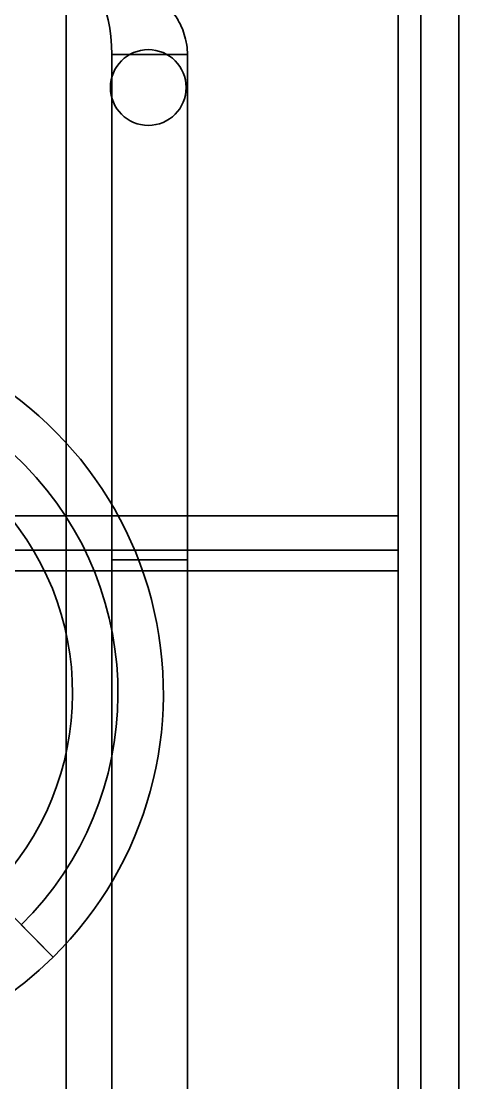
# Model space of a CAD drawing. Header units: millimetres. Extents: x -176 to 3932, y -325 to 2058.
# Drawn here: x 1396.3 to 1425.2, y 464.3 to 534.4 of the extents above; entities that cross this region are included whole.
import ezdxf

# ---------------------------------------------------------------- set-up
doc = ezdxf.new("R2010")
doc.units = ezdxf.units.MM

# ---------------------------------------------------------------- blocks, each defined once
blk = doc.blocks.new('Drawing View5')
at = {"color": 7, "linetype": 'Continuous', "lineweight": 35}
for p, q in [((1177.1, 212), (1177.1, 163.711)), ((1178.6, -288), (1178.6, 212)), ((1178.6, -288), (1178.6, 212)), ((1181.1, -288), (1181.1, 212)), ((1177.1, 209.73), (1177.1, 161.441)), ((1181.1, 203.15), (1181.1, 22.573)), ((1155.186, 200.062), (1155.186, -1)), ((1155.186, 200.062), (1155.186, -1)), ((1158.186, 194.172), (1158.186, -1)), ((1163.186, 194.172), (1158.186, 194.172)), ((1158.186, 194.172), (1158.186, 160.8)), ((1163.186, 194.172), (1163.186, 160.8)), ((1163.186, 194.172), (1163.186, -270.172)), ((1097.1, 163.711), (1177.1, 163.711)), ((1177.1, 163.711), (1177.1, 161.441)), ((1177.1, 163.711), (1177.1, 160.08)), ((1097.1, 161.441), (1177.1, 161.441)), ((1177.1, 161.441), (1177.1, 160.08)), ((1163.186, 160.8), (1158.186, 160.8)), ((1158.186, 160.8), (1158.186, -236.8)), ((1163.186, 160.8), (1163.186, -236.8)), ((1097.1, 160.08), (1177.1, 160.08)), ((1097.1, 160.08), (1177.1, 160.08)), ((1177.1, 160.08), (1177.1, -236.08)), ((1177.1, 160.08), (1177.1, -236.08)), ((1150.103, 138.841), (1154.321, 134.573)), ((1154.321, 134.573), (1152.212, 136.707))]:
    blk.add_line(p, q, dxfattribs=at)
blk.add_circle((1160.6, 192), 2.5, dxfattribs=at)
blk.add_circle((1160.6, 192), 2.5, dxfattribs=at)
for radius, start, end in [(24.5, 314.6585, 134.6585), (24.5, 314.6585, 134.6585), (21.5, 314.6585, 134.29926), (18.5, 314.91132, 134.6585), (24.5, 134.6585, 314.6585), (24.5, 134.6585, 314.6585)]:
    blk.add_arc((1137.1, 152), radius, start, end, dxfattribs=at)
blk.add_ellipse((1155.186, 194.172), major_axis=(0, 5.889), ratio=0.5094, start_param=4.712389, end_param=6.283185, dxfattribs=at)
blk.add_open_spline([(1155.186, 200.062), (1155.365, 200.059), (1155.725, 200.054), (1156.32, 200.008), (1156.906, 199.93), (1157.451, 199.825), (1157.905, 199.714), (1158.411, 199.568), (1158.923, 199.386), (1159.413, 199.177), (1159.809, 198.983), (1160.258, 198.734), (1160.711, 198.441), (1161.11, 198.136), (1161.444, 197.847), (1161.727, 197.57), (1161.995, 197.269), (1162.252, 196.944), (1162.475, 196.611), (1162.697, 196.214), (1162.902, 195.761), (1163.056, 195.268), (1163.164, 194.724), (1163.178, 194.381), (1163.186, 194.172)], degree=3, knots=[0, 0, 0, 0, 0.038055, 0.0764434, 0.1272026, 0.1652884, 0.1983022, 0.2313173, 0.2847441, 0.3248283, 0.3593629, 0.3938988, 0.4553493, 0.5014519, 0.532199, 0.580701, 0.6174016, 0.6541476, 0.709234, 0.7459734, 0.8039638, 0.8768652, 0.9254804, 1, 1, 1, 1], dxfattribs=at)

msp = doc.modelspace()

# ---------------------------------------------------------------- block references
at = {"lineweight": 0}
msp.add_blockref('Drawing View5', (244.116, 338), dxfattribs=at)

doc.saveas('drawing.dxf')
